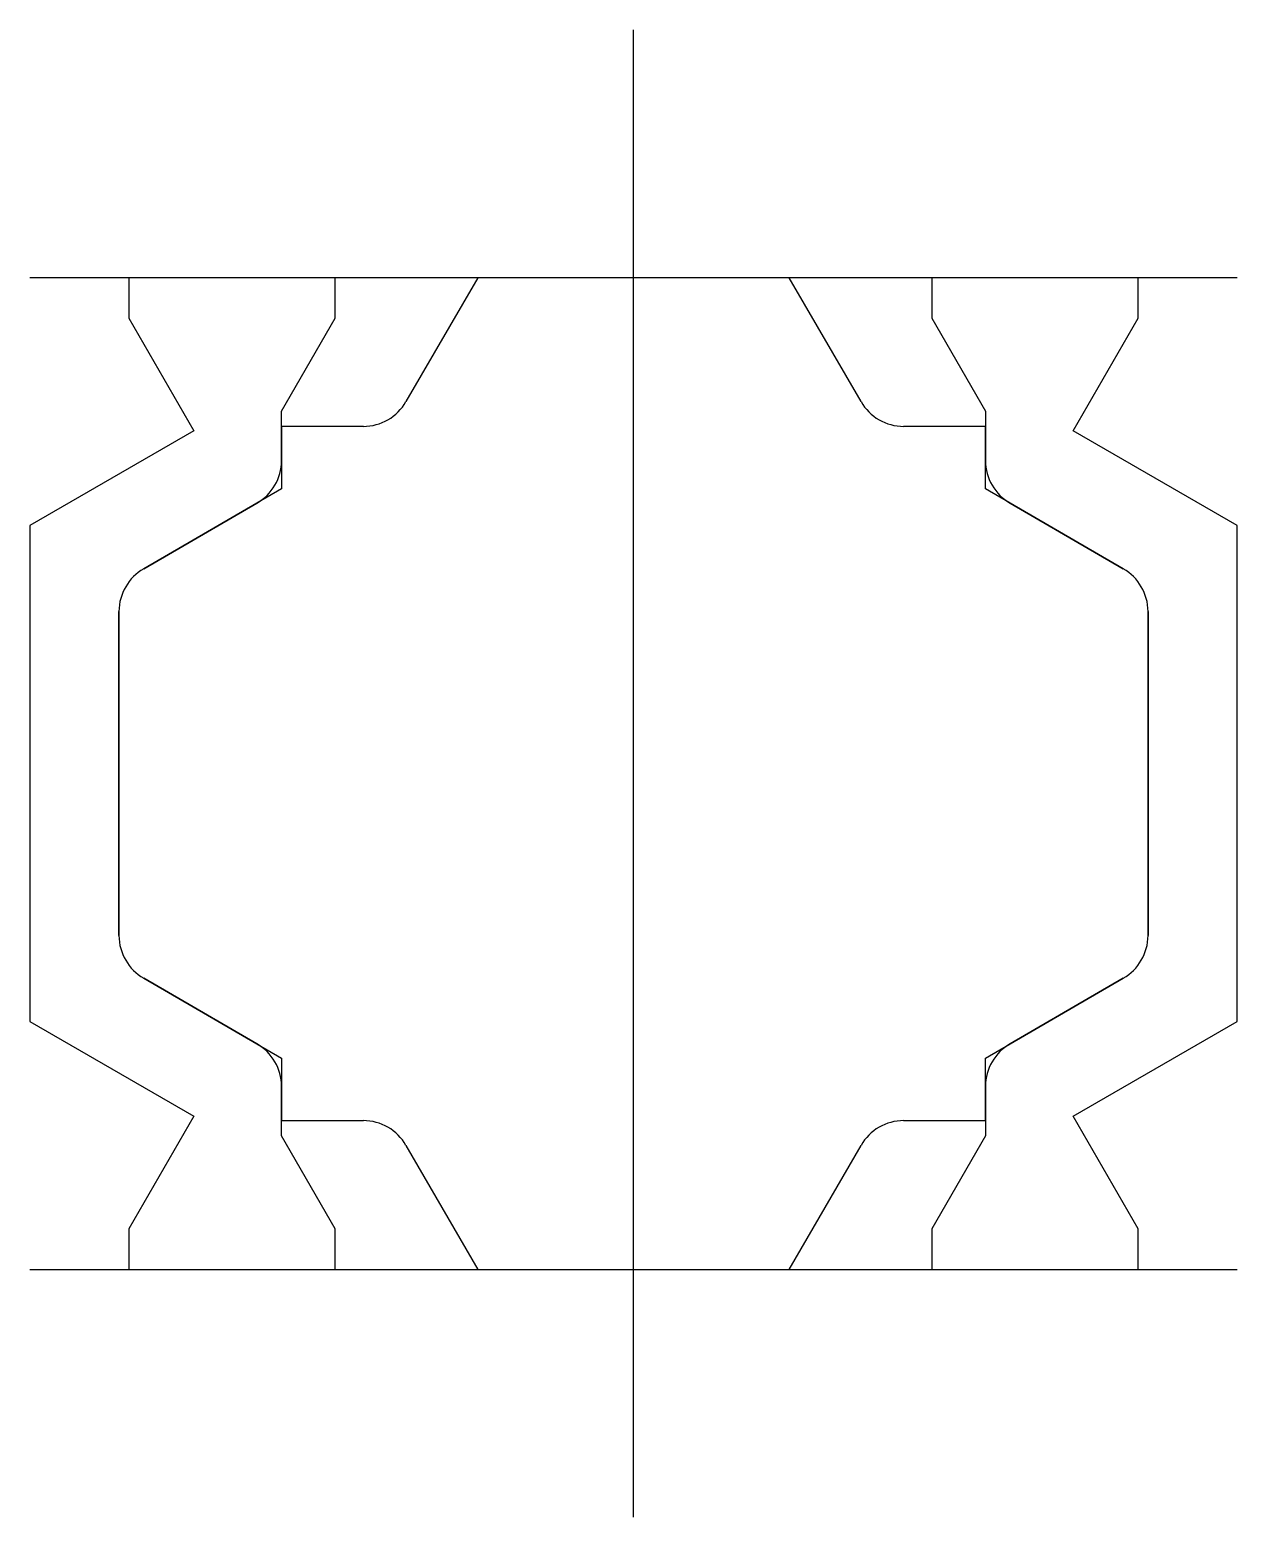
# Model space of a CAD drawing. Extents: x -12.2 to 12.2, y -5 to 25.
import ezdxf

# ---------------------------------------------------------------- set-up
doc = ezdxf.new("R2010")
doc.units = 0
doc.layers.get('0').update_dxf_attribs({"linetype": 'CONTINUOUS'})

msp = doc.modelspace()

# ---------------------------------------------------------------- linework, layer by layer
at = {"linetype": 'CONTINUOUS'}
for p, q in [((0, -5), (0, 25)), ((12.18, 20), (-12.18, 20)), ((-6.02, 20), (-10.18, 20)), ((-10.18, 20), (-10.18, 19.18)), ((-6.02, 19.18), (-6.02, 20)), ((-3.14, 20), (-4.59, 17.5)), ((3.14, 20), (-3.14, 20)), ((4.59, 17.5), (3.14, 20)), ((10.18, 20), (6.02, 20)), ((6.02, 20), (6.02, 19.18)), ((10.18, 19.18), (10.18, 20)), ((-10.18, 19.18), (-8.87, 16.91)), ((-7.1, 17.31), (-6.02, 19.18)), ((6.02, 19.18), (7.1, 17.31)), ((8.87, 16.91), (10.18, 19.18)), ((-7.1, 16.31), (-7.1, 17.31)), ((7.1, 17.31), (7.1, 16.31)), ((-8.87, 16.91), (-12.18, 15)), ((-5.45, 17), (-7.1, 17)), ((-7.1, 17), (-7.1, 15.74)), ((7.1, 17), (5.45, 17)), ((7.1, 15.74), (7.1, 17)), ((12.18, 15), (8.87, 16.91)), ((-7.1, 15.74), (-9.88, 14.13)), ((9.88, 14.13), (7.1, 15.74)), ((-9.88, 14.13), (-7.6, 15.45)), ((7.6, 15.45), (9.88, 14.13)), ((-12.18, 15), (-12.18, 5)), ((12.18, 5), (12.18, 15)), ((-10.38, 6.73), (-10.38, 13.27)), ((-10.38, 13.27), (-10.38, 6.73)), ((10.38, 13.27), (10.38, 6.73)), ((10.38, 6.73), (10.38, 13.27)), ((-7.6, 4.55), (-9.88, 5.87)), ((-9.88, 5.87), (-7.1, 4.26)), ((7.1, 4.26), (9.88, 5.87)), ((9.88, 5.87), (7.6, 4.55)), ((-12.18, 5), (-8.87, 3.09)), ((8.87, 3.09), (12.18, 5)), ((-7.1, 4.26), (-7.1, 3)), ((7.1, 3), (7.1, 4.26)), ((-7.1, 2.69), (-7.1, 3.69)), ((7.1, 3.69), (7.1, 2.69)), ((-8.87, 3.09), (-10.18, 0.82)), ((-7.1, 3), (-5.45, 3)), ((5.45, 3), (7.1, 3)), ((10.18, 0.82), (8.87, 3.09)), ((-6.02, 0.82), (-7.1, 2.69)), ((-4.59, 2.5), (-3.14, 0)), ((3.14, 0), (4.59, 2.5)), ((7.1, 2.69), (6.02, 0.82)), ((-10.18, 0.82), (-10.18, 0)), ((-6.02, 0), (-6.02, 0.82)), ((6.02, 0.82), (6.02, 0)), ((10.18, 0), (10.18, 0.82)), ((-12.18, 0), (12.18, 0)), ((-10.18, 0), (-6.02, 0)), ((-3.14, 0), (3.14, 0)), ((6.02, 0), (10.18, 0))]:
    msp.add_line(p, q, dxfattribs=at)
for centre, start, end in [((-5.456, 18), 270.3458, 330.0012), ((5.456, 18), 209.9988, 269.6542), ((-8.1, 16.316), 299.9988, 359.6542), ((8.1, 16.316), 180.3458, 240.0012), ((-9.38, 13.264), 119.9988, 179.6542), ((-9.38, 13.264), 119.9988, 179.6542), ((9.38, 13.264), 0.3458, 60.0012), ((9.38, 13.264), 0.3458, 60.0012), ((-9.38, 6.736), 180.3458, 240.0012), ((-9.38, 6.736), 180.3458, 240.0012), ((9.38, 6.736), 299.9988, 359.6542), ((9.38, 6.736), 299.9988, 359.6542), ((-8.1, 3.684), 0.3458, 60.0012), ((8.1, 3.684), 119.9988, 179.6542), ((-5.456, 2), 29.9988, 89.6542), ((5.456, 2), 90.3458, 150.0012)]:
    msp.add_arc(centre, 1, start, end, dxfattribs=at)

doc.saveas('drawing.dxf')
